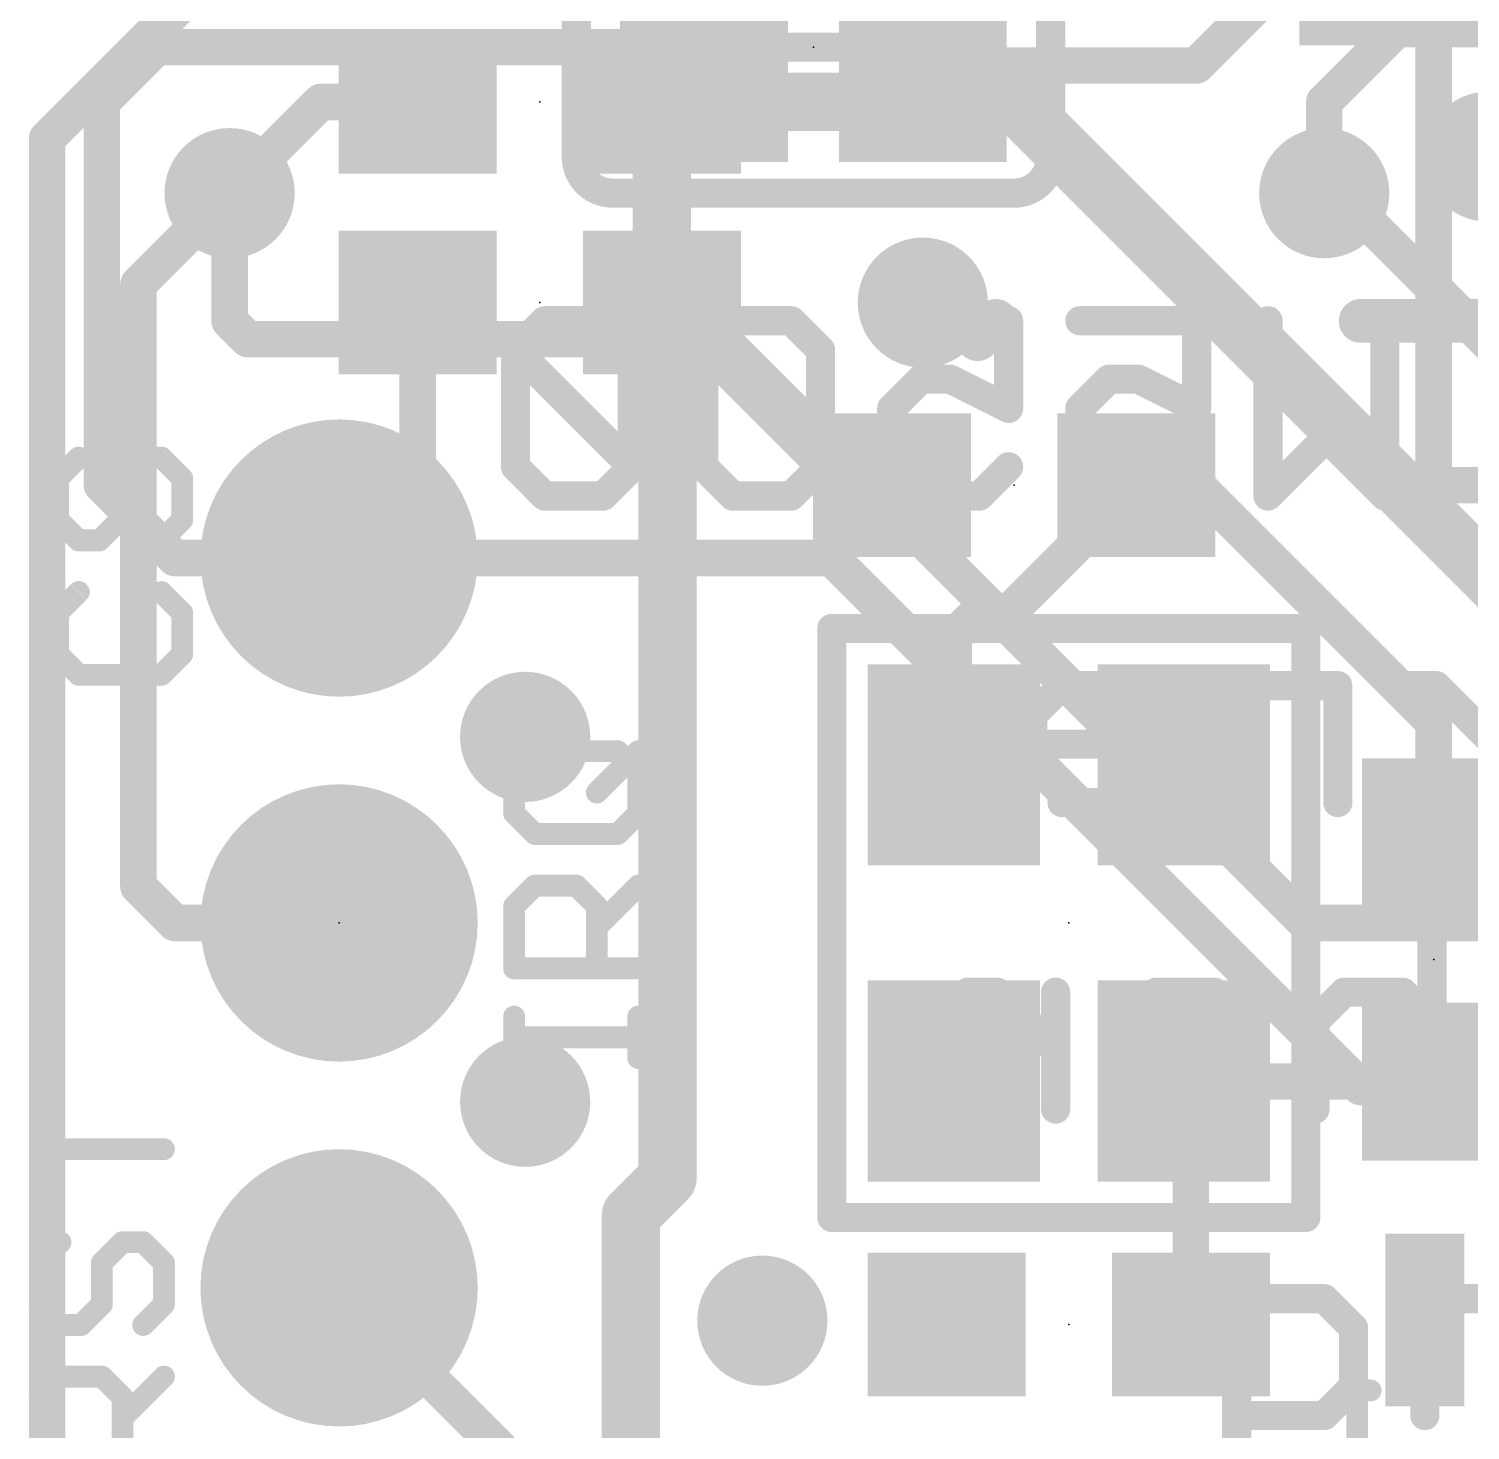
# Model space of a CAD drawing. Extents: x -7.1 to 67.6, y -9 to 27.6.
# Drawn here: x 0.38 to 10.41, y 7.9 to 17.65 of the extents above; entities that cross this region are included whole.
import ezdxf

# ---------------------------------------------------------------- set-up
doc = ezdxf.new("R2010")
doc.units = 0
for name, color, linetype in [('1', 12, 'CONTINUOUS'), ('16', 132, 'CONTINUOUS'), ('17', 110, 'CONTINUOUS'), ('18', 110, 'CONTINUOUS'), ('21', 40, 'CONTINUOUS'), ('22', 6, 'CONTINUOUS'), ('23', 53, 'CONTINUOUS'), ('24', 53, 'CONTINUOUS')]:
    doc.layers.add(name, color=color, linetype=linetype)

# ---------------------------------------------------------------- blocks, each defined once
blk = doc.blocks.new('RECT')
blk.add_solid([(-0.5, -0.5), (0.5, -0.5), (-0.5, 0.5), (0.5, 0.5)])
blk = doc.blocks.new('ROUNDP')
at = {"const_width": 0.5}
blk.add_lwpolyline([(0, -0.25, 1), (0, 0.25, 1), (0, -0.25)], format="xyb", dxfattribs=at)
blk = doc.blocks.new('ROUNDV')
at = {"const_width": 0.5}
blk.add_lwpolyline([(0, -0.25, 1), (0, 0.25, 1), (0, -0.25)], format="xyb", dxfattribs=at)

msp = doc.modelspace()

# ---------------------------------------------------------------- linework, layer by layer
at = {"layer": '1'}
for points, const_width in [([(10.16, 22.86), (10.16, 14.478)], 0.254), ([(0.508, 16.891), (1.651, 18.034)], 0.254), ([(2.413, 17.145), (1.778, 16.51)], 0.254), ([(3.087, 17.145), (2.413, 17.145)], 0.254), ([(7.239, 17.145), (4.787, 17.145)], 0.4064), ([(4.787, 15.748), (4.787, 17.145)], 0.4064), ([(7.239, 17.145), (10.922, 13.462)], 0.4064), ([(0.508, 6.985), (0.508, 16.891)], 0.254), ([(1.778, 16.51), (2.032, 16.764)], 0.254), ([(1.143, 15.875), (1.778, 16.51)], 0.254), ([(9.525, 16.51), (9.398, 16.51)], 0.254), ([(9.4996, 16.51), (9.398, 16.51)], 0.254), ([(12.8296, 13.18), (9.4996, 16.51)], 0.254), ([(1.143, 11.684), (1.143, 15.875)], 0.254), ([(3.087, 15.748), (3.087, 14.517)], 0.254), ([(4.826, 15.709), (4.787, 15.748)], 0.4064), ([(4.826, 9.652), (4.826, 15.709)], 0.4064), ([(3.087, 14.517), (2.54, 13.97)], 0.254), ([(7.2, 13.589), (8.089, 14.478)], 0.254), ([(8.509, 14.478), (8.089, 14.478)], 0.254), ([(10.16, 12.827), (8.509, 14.478)], 0.254), ([(10.16, 14.478), (13.97, 14.478)], 0.254), ([(6.82, 13.424), (6.985, 13.589)], 0.254), ([(6.985, 13.589), (7.2, 13.589)], 0.254), ([(6.82, 12.53), (6.82, 13.424)], 0.254), ([(10.16, 12.026), (10.16, 12.827)], 0.254), ([(10.506, 11.68), (10.16, 12.026)], 0.254), ([(1.397, 11.43), (1.143, 11.684)], 0.254), ([(13.58, 11.68), (10.506, 11.68)], 0.254), ([(2.54, 11.43), (1.397, 11.43)], 0.254), ([(11.014, 11.18), (10.16, 10.326)], 0.254), ([(8.47, 10.28), (8.42, 10.33)], 0.254), ([(8.42, 10.33), (8.42, 10.198)], 0.254), ([(8.42, 10.198), (8.548, 10.326)], 0.254), ([(10.16, 10.326), (8.548, 10.326)], 0.254), ([(8.47, 8.636), (8.47, 10.28)], 0.254), ([(4.572, 9.398), (4.826, 9.652)], 0.4064), ([(4.572, 6.35), (4.572, 9.398)], 0.4064)]:
    msp.add_lwpolyline(points, dxfattribs=dict(at, const_width=const_width))
for points, const_width in [([(2.413, 17.2085, 1), (2.413, 17.0815)], 0.127), ([(2.4579, 17.1001, 1), (2.3681, 17.1899)], 0.127), ([(3.087, 17.0815, 1), (3.087, 17.2085)], 0.127), ([(4.787, 17.2466, 1), (4.787, 17.0434)], 0.2032), ([(4.8886, 17.145, 1), (4.6854, 17.145)], 0.2032), ([(7.3108, 17.2168, 1), (7.1672, 17.0732)], 0.2032), ([(7.239, 17.0434, 1), (7.239, 17.2466)], 0.2032), ([(0.5715, 16.891, 1), (0.4445, 16.891)], 0.127), ([(0.4631, 16.9359, 1), (0.5529, 16.8461)], 0.127), ([(2.0769, 16.7191, 1), (1.9871, 16.8089)], 0.127), ([(1.7331, 16.5549, 1), (1.8229, 16.4651)], 0.127), ([(1.7331, 16.5549, 1), (1.8229, 16.4651)], 0.127), ([(1.8229, 16.4651, 1), (1.7331, 16.5549)], 0.127), ([(9.398, 16.5735, 1), (9.398, 16.4465)], 0.127), ([(9.398, 16.5735, 1), (9.398, 16.4465)], 0.127), ([(9.5445, 16.5549, 1), (9.4547, 16.4651)], 0.127), ([(9.4996, 16.4465, 1), (9.4996, 16.5735)], 0.127), ([(9.525, 16.4465, 1), (9.525, 16.5735)], 0.127), ([(1.2065, 15.875, 1), (1.0795, 15.875)], 0.127), ([(1.0981, 15.9199, 1), (1.1879, 15.8301)], 0.127), ([(3.1505, 15.748, 1), (3.0235, 15.748)], 0.127), ([(4.8588, 15.8198, 1), (4.7152, 15.6762)], 0.2032), ([(4.9276, 15.709, 1), (4.7244, 15.709)], 0.2032), ([(4.7542, 15.6372, 1), (4.8978, 15.7808)], 0.2032), ([(4.6854, 15.748, 1), (4.8886, 15.748)], 0.2032), ([(3.0235, 14.517, 1), (3.1505, 14.517)], 0.127), ([(3.1319, 14.4721, 1), (3.0421, 14.5619)], 0.127), ([(8.089, 14.5415, 1), (8.089, 14.4145)], 0.127), ([(8.1339, 14.4331, 1), (8.0441, 14.5229)], 0.127), ([(8.5539, 14.5229, 1), (8.4641, 14.4331)], 0.127), ([(8.509, 14.4145, 1), (8.509, 14.5415)], 0.127), ([(10.16, 14.5415, 1), (10.16, 14.4145)], 0.127), ([(10.0965, 14.478, 1), (10.2235, 14.478)], 0.127), ([(2.4951, 14.0149, 1), (2.5849, 13.9251)], 0.127), ([(6.985, 13.6525, 1), (6.985, 13.5255)], 0.127), ([(7.0299, 13.5441, 1), (6.9401, 13.6339)], 0.127), ([(7.1551, 13.6339, 1), (7.2449, 13.5441)], 0.127), ([(7.2, 13.5255, 1), (7.2, 13.6525)], 0.127), ([(6.8835, 13.424, 1), (6.7565, 13.424)], 0.127), ([(6.7751, 13.4689, 1), (6.8649, 13.3791)], 0.127), ([(10.2235, 12.827, 1), (10.0965, 12.827)], 0.127), ([(10.1151, 12.7821, 1), (10.2049, 12.8719)], 0.127), ([(6.7565, 12.53, 1), (6.8835, 12.53)], 0.127), ([(10.2049, 12.0709, 1), (10.1151, 11.9811)], 0.127), ([(10.0965, 12.026, 1), (10.2235, 12.026)], 0.127), ([(1.1879, 11.7289, 1), (1.0981, 11.6391)], 0.127), ([(1.0795, 11.684, 1), (1.2065, 11.684)], 0.127), ([(10.506, 11.7435, 1), (10.506, 11.6165)], 0.127), ([(10.4611, 11.6351, 1), (10.5509, 11.7249)], 0.127), ([(1.397, 11.4935, 1), (1.397, 11.3665)], 0.127), ([(2.54, 11.3665, 1), (2.54, 11.4935)], 0.127), ([(1.3521, 11.3851, 1), (1.4419, 11.4749)], 0.127), ([(8.4649, 10.3749, 1), (8.3751, 10.2851)], 0.127), ([(8.4835, 10.33, 1), (8.3565, 10.33)], 0.127), ([(8.548, 10.3895, 1), (8.548, 10.2625)], 0.127), ([(8.5929, 10.2811, 1), (8.5031, 10.3709)], 0.127), ([(10.16, 10.2625, 1), (10.16, 10.3895)], 0.127), ([(8.5335, 10.28, 1), (8.4065, 10.28)], 0.127), ([(8.4251, 10.2351, 1), (8.5149, 10.3249)], 0.127), ([(10.1151, 10.3709, 1), (10.2049, 10.2811)], 0.127), ([(8.3751, 10.2429, 1), (8.4649, 10.1531)], 0.127), ([(8.3565, 10.198, 1), (8.4835, 10.198)], 0.127), ([(4.8978, 9.5802, 1), (4.7542, 9.7238)], 0.2032), ([(4.7244, 9.652, 1), (4.9276, 9.652)], 0.2032), ([(4.6736, 9.398, 1), (4.4704, 9.398)], 0.2032), ([(4.5002, 9.4698, 1), (4.6438, 9.3262)], 0.2032), ([(8.4065, 8.636, 1), (8.5335, 8.636)], 0.127)]:
    msp.add_lwpolyline(points, format="xyb", dxfattribs=dict(at, const_width=const_width))
at = {"layer": '16'}
for points, const_width in [([(10.16, 22.86), (10.16, 14.478)], 0.254), ([(9.271, 18.161), (8.509, 17.399)], 0.254), ([(9.906, 17.653), (9.398, 17.145)], 0.254), ([(9.906, 17.653), (38.227, 17.653)], 0.254), ([(1.27, 17.526), (0.889, 17.145)], 0.254), ([(5.08, 17.526), (1.27, 17.526)], 0.254), ([(6.731, 17.399), (6.604, 17.526)], 0.254), ([(8.509, 17.399), (6.731, 17.399)], 0.254), ([(0.889, 17.145), (0.889, 14.478)], 0.254), ([(9.398, 17.145), (9.398, 16.51)], 0.254), ([(1.778, 15.621), (1.778, 16.51)], 0.254), ([(6.985, 15.494), (7.112, 15.621)], 0.3048), ([(10.668, 15.621), (9.652, 15.621)], 0.3048), ([(1.905, 15.494), (1.778, 15.621)], 0.254), ([(5.207, 15.494), (1.905, 15.494)], 0.254), ([(9.271, 11.43), (5.207, 15.494)], 0.254), ([(0.889, 14.478), (1.397, 13.97)], 0.254), ([(10.16, 14.478), (13.97, 14.478)], 0.254), ([(1.397, 13.97), (2.54, 13.97)], 0.254), ([(2.54, 13.97), (5.969, 13.97)], 0.254), ([(5.969, 13.97), (9.652, 10.287)], 0.254), ([(13.462, 11.43), (9.271, 11.43)], 0.254), ([(9.652, 10.287), (11.684, 10.287)], 0.254), ([(5.334, 6.096), (2.54, 8.89)], 0.254)]:
    msp.add_lwpolyline(points, dxfattribs=dict(at, const_width=const_width))
for points, const_width in [([(9.906, 17.7165, 1), (9.906, 17.5895)], 0.127), ([(9.9509, 17.6081, 1), (9.8611, 17.6979)], 0.127), ([(1.27, 17.5895, 1), (1.27, 17.4625)], 0.127), ([(1.3149, 17.4811, 1), (1.2251, 17.5709)], 0.127), ([(5.08, 17.4625, 1), (5.08, 17.5895)], 0.127), ([(6.6489, 17.5709, 1), (6.5591, 17.4811)], 0.127), ([(6.731, 17.4625, 1), (6.731, 17.3355)], 0.127), ([(6.6861, 17.3541, 1), (6.7759, 17.4439)], 0.127), ([(8.4641, 17.4439, 1), (8.5539, 17.3541)], 0.127), ([(8.509, 17.3355, 1), (8.509, 17.4625)], 0.127), ([(0.9525, 17.145, 1), (0.8255, 17.145)], 0.127), ([(9.4615, 17.145, 1), (9.3345, 17.145)], 0.127), ([(0.8441, 17.1899, 1), (0.9339, 17.1001)], 0.127), ([(9.3531, 17.1899, 1), (9.4429, 17.1001)], 0.127), ([(1.8415, 16.51, 1), (1.7145, 16.51)], 0.127), ([(9.3345, 16.51, 1), (9.4615, 16.51)], 0.127), ([(7.1659, 15.5671, 1), (7.0581, 15.6749)], 0.1524), ([(9.652, 15.6972, 1), (9.652, 15.5448)], 0.1524), ([(1.8229, 15.6659, 1), (1.7331, 15.5761)], 0.127), ([(1.7145, 15.621, 1), (1.8415, 15.621)], 0.127), ([(1.905, 15.5575, 1), (1.905, 15.4305)], 0.127), ([(1.8601, 15.4491, 1), (1.9499, 15.5389)], 0.127), ([(5.2519, 15.5389, 1), (5.1621, 15.4491)], 0.127), ([(5.207, 15.4305, 1), (5.207, 15.5575)], 0.127), ([(6.9311, 15.5479, 1), (7.0389, 15.4401)], 0.1524), ([(0.9339, 14.5229, 1), (0.8441, 14.4331)], 0.127), ([(10.16, 14.5415, 1), (10.16, 14.4145)], 0.127), ([(0.8255, 14.478, 1), (0.9525, 14.478)], 0.127), ([(10.0965, 14.478, 1), (10.2235, 14.478)], 0.127), ([(1.397, 14.0335, 1), (1.397, 13.9065)], 0.127), ([(1.3521, 13.9251, 1), (1.4419, 14.0149)], 0.127), ([(2.54, 14.0335, 1), (2.54, 13.9065)], 0.127), ([(2.54, 13.9065, 1), (2.54, 14.0335)], 0.127), ([(6.0139, 14.0149, 1), (5.9241, 13.9251)], 0.127), ([(5.969, 13.9065, 1), (5.969, 14.0335)], 0.127), ([(9.271, 11.4935, 1), (9.271, 11.3665)], 0.127), ([(9.2261, 11.3851, 1), (9.3159, 11.4749)], 0.127), ([(9.652, 10.3505, 1), (9.652, 10.2235)], 0.127), ([(9.6071, 10.2421, 1), (9.6969, 10.3319)], 0.127), ([(2.5849, 8.9349, 1), (2.4951, 8.8451)], 0.127)]:
    msp.add_lwpolyline(points, format="xyb", dxfattribs=dict(at, const_width=const_width))
at = {"layer": '21'}
for points, const_width in [([(0.7275, 14.6689), (0.5835, 14.5249)], 0.1524), ([(1.0156, 14.5249), (1.1597, 14.6689)], 0.1524), ([(1.1597, 14.6689), (1.3037, 14.6689)], 0.1524), ([(1.3037, 14.6689), (1.4478, 14.5249)], 0.1524), ([(0.5835, 14.5249), (0.5835, 14.2368)], 0.1524), ([(1.0156, 14.2368), (1.0156, 14.5249)], 0.1524), ([(1.4478, 14.5249), (1.4478, 14.2368)], 0.1524), ([(0.5835, 14.2368), (0.7275, 14.0927)], 0.1524), ([(0.8716, 14.0927), (1.0156, 14.2368)], 0.1524), ([(1.4478, 14.2368), (1.3037, 14.0927)], 0.1524), ([(0.7275, 14.0927), (0.8716, 14.0927)], 0.1524), ([(0.7275, 13.7334), (0.5835, 13.5894)], 0.1524), ([(1.4478, 13.5894), (1.3037, 13.7334)], 0.1524), ([(0.5835, 13.5894), (0.5835, 13.3013)], 0.1524), ([(1.4478, 13.3013), (1.4478, 13.5894)], 0.1524), ([(5.97, 9.38), (5.97, 13.48)], 0.2032), ([(5.97, 13.48), (9.27, 13.48)], 0.2032), ([(9.27, 9.38), (9.27, 13.48)], 0.2032), ([(0.5835, 13.3013), (0.7275, 13.1572)], 0.1524), ([(1.3037, 13.1572), (1.4478, 13.3013)], 0.1524), ([(0.7275, 13.1572), (1.3037, 13.1572)], 0.1524), ([(3.7585, 12.4816), (3.9025, 12.6256)], 0.1524), ([(3.9025, 12.6256), (4.4787, 12.6256)], 0.1524), ([(4.3347, 12.3375), (4.6228, 12.6256)], 0.1524), ([(4.4787, 12.6256), (4.6228, 12.4816)], 0.1524), ([(3.7585, 12.1935), (3.7585, 12.4816)], 0.1524), ([(4.6228, 12.4816), (4.6228, 12.1935)], 0.1524), ([(3.9025, 12.0494), (3.7585, 12.1935)], 0.1524), ([(4.6228, 12.1935), (4.4787, 12.0494)], 0.1524), ([(4.4787, 12.0494), (3.9025, 12.0494)], 0.1524), ([(3.7585, 11.546), (3.9025, 11.6901)], 0.1524), ([(3.9025, 11.6901), (4.1906, 11.6901)], 0.1524), ([(4.1906, 11.6901), (4.3347, 11.546)], 0.1524), ([(4.3347, 11.402), (4.6228, 11.6901)], 0.1524), ([(3.7585, 11.1139), (3.7585, 11.546)], 0.1524), ([(4.3347, 11.546), (4.3347, 11.1139)], 0.1524), ([(4.6228, 11.1139), (3.7585, 11.1139)], 0.1524), ([(3.7585, 10.4902), (3.7585, 10.7783)], 0.1524), ([(4.6228, 10.4902), (4.6228, 10.7783)], 0.1524), ([(4.6228, 10.6343), (3.7585, 10.6343)], 0.1524), ([(0.4565, 9.5672), (0.4565, 10.1435)], 0.1524), ([(1.3208, 9.8553), (0.4565, 9.8553)], 0.1524), ([(5.97, 9.38), (9.27, 9.38)], 0.2032), ([(0.6005, 9.2079), (0.4565, 9.0639)], 0.1524), ([(0.8886, 9.0639), (1.0327, 9.2079)], 0.1524), ([(1.0327, 9.2079), (1.1767, 9.2079)], 0.1524), ([(1.1767, 9.2079), (1.3208, 9.0639)], 0.1524), ([(0.4565, 9.0639), (0.4565, 8.7758)], 0.1524), ([(0.8886, 8.7758), (0.8886, 9.0639)], 0.1524), ([(1.3208, 9.0639), (1.3208, 8.7758)], 0.1524), ([(0.4565, 8.7758), (0.6005, 8.6317)], 0.1524), ([(0.7446, 8.6317), (0.8886, 8.7758)], 0.1524), ([(1.3208, 8.7758), (1.1767, 8.6317)], 0.1524), ([(0.6005, 8.6317), (0.7446, 8.6317)], 0.1524), ([(0.4565, 8.1284), (0.6005, 8.2724)], 0.1524), ([(0.6005, 8.2724), (0.8886, 8.2724)], 0.1524), ([(0.8886, 8.2724), (1.0327, 8.1284)], 0.1524), ([(1.0327, 7.9843), (1.3208, 8.2724)], 0.1524), ([(9.627, 6.556), (9.627, 8.176)], 0.1524), ([(9.627, 8.176), (9.721, 8.176)], 0.1524), ([(0.4565, 7.6962), (0.4565, 8.1284)], 0.1524), ([(1.0327, 8.1284), (1.0327, 7.6962)], 0.1524)]:
    msp.add_lwpolyline(points, dxfattribs=dict(at, const_width=const_width))
for points, const_width in [([(0.7545, 14.642, 1), (0.7006, 14.6959)], 0.0762), ([(1.1597, 14.707, 1), (1.1597, 14.6308)], 0.0762), ([(1.1866, 14.642, 1), (1.1327, 14.6959)], 0.0762), ([(1.3307, 14.6959, 1), (1.2768, 14.642)], 0.0762), ([(1.3037, 14.6308, 1), (1.3037, 14.707)], 0.0762), ([(0.5565, 14.5518, 1), (0.6104, 14.4979)], 0.0762), ([(0.6216, 14.5249, 1), (0.5454, 14.5249)], 0.0762), ([(1.0537, 14.5249, 1), (0.9775, 14.5249)], 0.0762), ([(0.9887, 14.5518, 1), (1.0426, 14.4979)], 0.0762), ([(1.4859, 14.5249, 1), (1.4097, 14.5249)], 0.0762), ([(1.4209, 14.4979, 1), (1.4747, 14.5518)], 0.0762), ([(0.6104, 14.2637, 1), (0.5565, 14.2098)], 0.0762), ([(0.5454, 14.2368, 1), (0.6216, 14.2368)], 0.0762), ([(0.9775, 14.2368, 1), (1.0537, 14.2368)], 0.0762), ([(1.0426, 14.2098, 1), (0.9887, 14.2637)], 0.0762), ([(1.4097, 14.2368, 1), (1.4859, 14.2368)], 0.0762), ([(1.4747, 14.2098, 1), (1.4209, 14.2637)], 0.0762), ([(0.7275, 14.1308, 1), (0.7275, 14.0546)], 0.0762), ([(0.7006, 14.0658, 1), (0.7545, 14.1197)], 0.0762), ([(0.8446, 14.1197, 1), (0.8985, 14.0658)], 0.0762), ([(0.8716, 14.0546, 1), (0.8716, 14.1308)], 0.0762), ([(1.2768, 14.1197, 1), (1.3307, 14.0658)], 0.0762), ([(0.7545, 13.7065, 1), (0.7006, 13.7604)], 0.0762), ([(1.3307, 13.7604, 1), (1.2768, 13.7065)], 0.0762), ([(0.5565, 13.6163, 1), (0.6104, 13.5624)], 0.0762), ([(0.6216, 13.5894, 1), (0.5454, 13.5894)], 0.0762), ([(1.4859, 13.5894, 1), (1.4097, 13.5894)], 0.0762), ([(1.4209, 13.5624, 1), (1.4747, 13.6163)], 0.0762), ([(6.0208, 13.48, 1), (5.9192, 13.48)], 0.1016), ([(5.97, 13.5308, 1), (5.97, 13.4292)], 0.1016), ([(9.3208, 13.48, 1), (9.2192, 13.48)], 0.1016), ([(9.27, 13.4292, 1), (9.27, 13.5308)], 0.1016), ([(0.6104, 13.3282, 1), (0.5565, 13.2743)], 0.0762), ([(1.4747, 13.2743, 1), (1.4209, 13.3282)], 0.0762), ([(0.5454, 13.3013, 1), (0.6216, 13.3013)], 0.0762), ([(1.4097, 13.3013, 1), (1.4859, 13.3013)], 0.0762), ([(0.7275, 13.1953, 1), (0.7275, 13.1191)], 0.0762), ([(0.7006, 13.1303, 1), (0.7545, 13.1841)], 0.0762), ([(1.2768, 13.1841, 1), (1.3307, 13.1303)], 0.0762), ([(1.3037, 13.1191, 1), (1.3037, 13.1953)], 0.0762), ([(3.9025, 12.6637, 1), (3.9025, 12.5875)], 0.0762), ([(3.9295, 12.5987, 1), (3.8756, 12.6526)], 0.0762), ([(4.5057, 12.6526, 1), (4.4518, 12.5987)], 0.0762), ([(4.4787, 12.5875, 1), (4.4787, 12.6637)], 0.0762), ([(4.6497, 12.5987, 1), (4.5959, 12.6526)], 0.0762), ([(3.7315, 12.5085, 1), (3.7854, 12.4546)], 0.0762), ([(3.7966, 12.4816, 1), (3.7204, 12.4816)], 0.0762), ([(4.6609, 12.4816, 1), (4.5847, 12.4816)], 0.0762), ([(4.5959, 12.4546, 1), (4.6497, 12.5085)], 0.0762), ([(4.3077, 12.3645, 1), (4.3616, 12.3106)], 0.0762), ([(3.7854, 12.2204, 1), (3.7315, 12.1665)], 0.0762), ([(4.6497, 12.1665, 1), (4.5959, 12.2204)], 0.0762), ([(3.7204, 12.1935, 1), (3.7966, 12.1935)], 0.0762), ([(4.5847, 12.1935, 1), (4.6609, 12.1935)], 0.0762), ([(3.9025, 12.0875, 1), (3.9025, 12.0113)], 0.0762), ([(3.8756, 12.0225, 1), (3.9295, 12.0763)], 0.0762), ([(4.4518, 12.0763, 1), (4.5057, 12.0225)], 0.0762), ([(4.4787, 12.0113, 1), (4.4787, 12.0875)], 0.0762), ([(3.9025, 11.7282, 1), (3.9025, 11.652)], 0.0762), ([(3.9295, 11.6632, 1), (3.8756, 11.717)], 0.0762), ([(4.2176, 11.717, 1), (4.1637, 11.6632)], 0.0762), ([(4.1906, 11.652, 1), (4.1906, 11.7282)], 0.0762), ([(4.6497, 11.6632, 1), (4.5959, 11.717)], 0.0762), ([(3.7315, 11.573, 1), (3.7854, 11.5191)], 0.0762), ([(3.7966, 11.546, 1), (3.7204, 11.546)], 0.0762), ([(4.3728, 11.546, 1), (4.2966, 11.546)], 0.0762), ([(4.3077, 11.5191, 1), (4.3616, 11.573)], 0.0762), ([(4.3077, 11.4289, 1), (4.3616, 11.375)], 0.0762), ([(3.7585, 11.152, 1), (3.7585, 11.0758)], 0.0762), ([(3.7204, 11.1139, 1), (3.7966, 11.1139)], 0.0762), ([(4.2966, 11.1139, 1), (4.3728, 11.1139)], 0.0762), ([(4.6228, 11.0758, 1), (4.6228, 11.152)], 0.0762), ([(3.7966, 10.7783, 1), (3.7204, 10.7783)], 0.0762), ([(4.6609, 10.7783, 1), (4.5847, 10.7783)], 0.0762), ([(3.7585, 10.6724, 1), (3.7585, 10.5962)], 0.0762), ([(4.6228, 10.5962, 1), (4.6228, 10.6724)], 0.0762), ([(3.7204, 10.4902, 1), (3.7966, 10.4902)], 0.0762), ([(4.5847, 10.4902, 1), (4.6609, 10.4902)], 0.0762), ([(0.4946, 10.1435, 1), (0.4184, 10.1435)], 0.0762), ([(0.4565, 9.8934, 1), (0.4565, 9.8172)], 0.0762), ([(1.3208, 9.8172, 1), (1.3208, 9.8934)], 0.0762), ([(0.4184, 9.5672, 1), (0.4946, 9.5672)], 0.0762), ([(5.97, 9.4308, 1), (5.97, 9.3292)], 0.1016), ([(9.27, 9.3292, 1), (9.27, 9.4308)], 0.1016), ([(5.9192, 9.38, 1), (6.0208, 9.38)], 0.1016), ([(9.2192, 9.38, 1), (9.3208, 9.38)], 0.1016), ([(0.6275, 9.181, 1), (0.5736, 9.2349)], 0.0762), ([(1.0327, 9.246, 1), (1.0327, 9.1698)], 0.0762), ([(1.0596, 9.181, 1), (1.0057, 9.2349)], 0.0762), ([(1.2037, 9.2349, 1), (1.1498, 9.181)], 0.0762), ([(1.1767, 9.1698, 1), (1.1767, 9.246)], 0.0762), ([(0.4946, 9.0639, 1), (0.4184, 9.0639)], 0.0762), ([(0.9267, 9.0639, 1), (0.8505, 9.0639)], 0.0762), ([(1.3589, 9.0639, 1), (1.2827, 9.0639)], 0.0762), ([(0.4295, 9.0908, 1), (0.4834, 9.0369)], 0.0762), ([(0.8617, 9.0908, 1), (0.9156, 9.0369)], 0.0762), ([(1.2939, 9.0369, 1), (1.3477, 9.0908)], 0.0762), ([(0.4834, 8.8027, 1), (0.4295, 8.7488)], 0.0762), ([(0.9156, 8.7488, 1), (0.8617, 8.8027)], 0.0762), ([(1.3477, 8.7488, 1), (1.2939, 8.8027)], 0.0762), ([(0.4184, 8.7758, 1), (0.4946, 8.7758)], 0.0762), ([(0.8505, 8.7758, 1), (0.9267, 8.7758)], 0.0762), ([(1.2827, 8.7758, 1), (1.3589, 8.7758)], 0.0762), ([(0.6005, 8.6698, 1), (0.6005, 8.5936)], 0.0762), ([(0.5736, 8.6048, 1), (0.6275, 8.6587)], 0.0762), ([(0.7176, 8.6587, 1), (0.7715, 8.6048)], 0.0762), ([(0.7446, 8.5936, 1), (0.7446, 8.6698)], 0.0762), ([(1.1498, 8.6587, 1), (1.2037, 8.6048)], 0.0762), ([(0.6005, 8.3105, 1), (0.6005, 8.2343)], 0.0762), ([(0.6275, 8.2455, 1), (0.5736, 8.2994)], 0.0762), ([(0.9156, 8.2994, 1), (0.8617, 8.2455)], 0.0762), ([(0.8886, 8.2343, 1), (0.8886, 8.3105)], 0.0762), ([(1.3477, 8.2455, 1), (1.2939, 8.2994)], 0.0762), ([(9.6651, 8.176, 1), (9.5889, 8.176)], 0.0762), ([(9.627, 8.2141, 1), (9.627, 8.1379)], 0.0762), ([(9.721, 8.1379, 1), (9.721, 8.2141)], 0.0762), ([(0.4295, 8.1553, 1), (0.4834, 8.1014)], 0.0762), ([(0.4946, 8.1284, 1), (0.4184, 8.1284)], 0.0762), ([(1.0708, 8.1284, 1), (0.9946, 8.1284)], 0.0762), ([(1.0057, 8.1014, 1), (1.0596, 8.1553)], 0.0762), ([(1.0057, 8.0113, 1), (1.0596, 7.9574)], 0.0762)]:
    msp.add_lwpolyline(points, format="xyb", dxfattribs=dict(at, const_width=const_width))
at = {"layer": '22', "const_width": 0.2032}
for points in [[(4.191, 18.288), (4.191, 16.764)], [(7.493, 18.288), (7.493, 16.764)], [(4.445, 16.51), (7.239, 16.51)], [(3.9712, 15.622), (3.7679, 15.4187)], [(4.378, 15.622), (3.9712, 15.622)], [(4.5814, 15.4187), (4.378, 15.622)], [(5.281, 15.622), (5.0776, 15.4187)], [(5.6877, 15.622), (5.281, 15.622)], [(5.8911, 15.4187), (5.6877, 15.622)], [(6.3873, 15.622), (7.2008, 15.622)], [(7.2008, 15.622), (7.2008, 15.0119)], [(7.697, 15.622), (8.5105, 15.622)], [(8.5105, 15.622), (8.5105, 15.0119)], [(9.0068, 14.4018), (9.0068, 15.622)], [(9.8203, 15.622), (9.8203, 14.4018)], [(3.7679, 15.4187), (3.7679, 14.6052)], [(4.5814, 14.6052), (3.7679, 15.4187)], [(4.5814, 14.6052), (4.5814, 15.4187)], [(5.0776, 15.4187), (5.0776, 14.6052)], [(5.8911, 14.6052), (5.0776, 15.4187)], [(5.8911, 14.6052), (5.8911, 15.4187)], [(6.5907, 15.2153), (6.3873, 15.0119)], [(6.7941, 15.2153), (6.5907, 15.2153)], [(7.2008, 15.0119), (6.7941, 15.2153)], [(7.9004, 15.2153), (7.697, 15.0119)], [(8.1038, 15.2153), (7.9004, 15.2153)], [(8.5105, 15.0119), (8.1038, 15.2153)], [(6.3873, 15.0119), (6.3873, 14.6052)], [(7.697, 15.0119), (7.697, 14.6052)], [(9.4135, 14.8085), (9.0068, 14.4018)], [(9.8203, 14.4018), (9.4135, 14.8085)], [(3.7679, 14.6052), (3.9712, 14.4018)], [(4.378, 14.4018), (4.5814, 14.6052)], [(5.0776, 14.6052), (5.281, 14.4018)], [(5.6877, 14.4018), (5.8911, 14.6052)], [(6.3873, 14.6052), (6.5907, 14.4018)], [(6.9974, 14.4018), (7.2008, 14.6052)], [(7.697, 14.6052), (7.9004, 14.4018)], [(8.3072, 14.4018), (8.5105, 14.6052)], [(3.9712, 14.4018), (4.378, 14.4018)], [(5.281, 14.4018), (5.6877, 14.4018)], [(6.5907, 14.4018), (6.9974, 14.4018)], [(7.9004, 14.4018), (8.3072, 14.4018)], [(6.67, 13.2851), (6.67, 12.4716)], [(6.8734, 13.0817), (6.4666, 13.0817)], [(7.573, 13.0817), (7.3696, 12.8783)], [(7.9797, 13.0817), (7.573, 13.0817)], [(8.1831, 12.8783), (7.9797, 13.0817)], [(8.8827, 13.0817), (8.6793, 12.8783)], [(9.4928, 13.0817), (8.8827, 13.0817)], [(9.4928, 12.2682), (9.4928, 13.0817)], [(10.1775, 13.0817), (9.9741, 13.0817)], [(10.5843, 12.6749), (10.1775, 13.0817)], [(7.3696, 12.8783), (7.3696, 12.6749)], [(8.1831, 12.4716), (8.1831, 12.8783)], [(8.6793, 12.8783), (8.6793, 12.2682)], [(7.3696, 12.6749), (8.1831, 12.6749)], [(6.67, 12.4716), (6.4666, 12.2682)], [(7.9797, 12.2682), (8.1831, 12.4716)], [(7.573, 12.2682), (7.9797, 12.2682)], [(10.1477, 11.3548), (10.1477, 10.1346)], [(7.1215, 10.9481), (6.9181, 10.9481)], [(7.5282, 10.5413), (7.1215, 10.9481)], [(7.5282, 10.1346), (7.5282, 10.9481)], [(8.2278, 10.9481), (8.0245, 10.7447)], [(8.6346, 10.9481), (8.2278, 10.9481)], [(8.838, 10.7447), (8.6346, 10.9481)], [(9.5376, 10.9481), (9.3342, 10.7447)], [(9.9443, 10.9481), (9.5376, 10.9481)], [(10.1477, 10.7447), (9.9443, 10.9481)], [(8.0245, 10.7447), (8.0245, 10.5413)], [(8.838, 10.338), (8.838, 10.7447)], [(9.3342, 10.7447), (9.3342, 10.1346)], [(8.0245, 10.5413), (8.838, 10.5413)], [(8.6346, 10.1346), (8.838, 10.338)], [(8.2278, 10.1346), (8.6346, 10.1346)], [(8.7885, 7.7976), (8.7885, 8.8145)], [(8.7885, 8.8145), (9.3986, 8.8145)], [(9.3986, 8.8145), (9.602, 8.6111)], [(10.3016, 8.8145), (10.0982, 8.6111)], [(10.9117, 8.8145), (10.3016, 8.8145)], [(9.602, 8.6111), (9.602, 8.2044)], [(10.0982, 8.6111), (10.0982, 8.001)], [(9.602, 8.2044), (9.3986, 8.001)], [(9.3986, 8.001), (8.7885, 8.001)]]:
    msp.add_lwpolyline(points, dxfattribs=at)
at = {"layer": '22'}
for points, const_width in [([(4.191, 16.764, 0.4142), (4.445, 16.51)], 0.2032), ([(4.2418, 16.764, 1), (4.1402, 16.764)], 0.1016), ([(7.239, 16.51, 0.4142), (7.493, 16.764)], 0.2032), ([(7.5438, 16.764, 1), (7.4422, 16.764)], 0.1016), ([(4.1402, 16.764, 1), (4.2418, 16.764)], 0.1016), ([(7.4422, 16.764, 1), (7.5438, 16.764)], 0.1016), ([(4.445, 16.5608, 1), (4.445, 16.4592)], 0.1016), ([(4.445, 16.4592, 1), (4.445, 16.5608)], 0.1016), ([(7.239, 16.5608, 1), (7.239, 16.4592)], 0.1016), ([(7.239, 16.4592, 1), (7.239, 16.5608)], 0.1016), ([(3.9712, 15.6728, 1), (3.9712, 15.5712)], 0.1016), ([(4.0072, 15.5861, 1), (3.9353, 15.658)], 0.1016), ([(4.4139, 15.658, 1), (4.3421, 15.5861)], 0.1016), ([(4.378, 15.5712, 1), (4.378, 15.6728)], 0.1016), ([(5.281, 15.6728, 1), (5.281, 15.5712)], 0.1016), ([(5.3169, 15.5861, 1), (5.245, 15.658)], 0.1016), ([(5.7236, 15.658, 1), (5.6518, 15.5861)], 0.1016), ([(5.6877, 15.5712, 1), (5.6877, 15.6728)], 0.1016), ([(6.3873, 15.6728, 1), (6.3873, 15.5712)], 0.1016), ([(7.2516, 15.622, 1), (7.15, 15.622)], 0.1016), ([(7.2008, 15.5712, 1), (7.2008, 15.6728)], 0.1016), ([(7.697, 15.6728, 1), (7.697, 15.5712)], 0.1016), ([(8.5613, 15.622, 1), (8.4597, 15.622)], 0.1016), ([(8.5105, 15.5712, 1), (8.5105, 15.6728)], 0.1016), ([(9.0576, 15.622, 1), (8.956, 15.622)], 0.1016), ([(9.8711, 15.622, 1), (9.7695, 15.622)], 0.1016), ([(3.8038, 15.4546, 1), (3.7319, 15.3827)], 0.1016), ([(3.7319, 15.4546, 1), (3.8038, 15.3827)], 0.1016), ([(3.8187, 15.4187, 1), (3.7171, 15.4187)], 0.1016), ([(4.6322, 15.4187, 1), (4.5306, 15.4187)], 0.1016), ([(4.5454, 15.3827, 1), (4.6173, 15.4546)], 0.1016), ([(5.1284, 15.4187, 1), (5.0268, 15.4187)], 0.1016), ([(5.1135, 15.4546, 1), (5.0417, 15.3827)], 0.1016), ([(5.0417, 15.4546, 1), (5.1135, 15.3827)], 0.1016), ([(5.9419, 15.4187, 1), (5.8403, 15.4187)], 0.1016), ([(5.8552, 15.3827, 1), (5.927, 15.4546)], 0.1016), ([(6.5907, 15.2661, 1), (6.5907, 15.1645)], 0.1016), ([(6.6266, 15.1794, 1), (6.5548, 15.2512)], 0.1016), ([(6.8168, 15.2607, 1), (6.7713, 15.1699)], 0.1016), ([(6.7941, 15.1645, 1), (6.7941, 15.2661)], 0.1016), ([(7.9004, 15.2661, 1), (7.9004, 15.1645)], 0.1016), ([(7.9363, 15.1794, 1), (7.8645, 15.2512)], 0.1016), ([(8.1265, 15.2607, 1), (8.0811, 15.1699)], 0.1016), ([(8.1038, 15.1645, 1), (8.1038, 15.2661)], 0.1016), ([(6.4381, 15.0119, 1), (6.3365, 15.0119)], 0.1016), ([(6.3514, 15.0478, 1), (6.4232, 14.976)], 0.1016), ([(7.15, 15.0119, 1), (7.2516, 15.0119)], 0.1016), ([(7.1781, 14.9665, 1), (7.2235, 15.0574)], 0.1016), ([(7.7478, 15.0119, 1), (7.6462, 15.0119)], 0.1016), ([(7.6611, 15.0478, 1), (7.733, 14.976)], 0.1016), ([(8.4597, 15.0119, 1), (8.5613, 15.0119)], 0.1016), ([(8.4878, 14.9665, 1), (8.5333, 15.0574)], 0.1016), ([(9.4494, 14.8445, 1), (9.3776, 14.7726)], 0.1016), ([(9.4494, 14.7726, 1), (9.3776, 14.8445)], 0.1016), ([(3.8038, 14.6411, 1), (3.7319, 14.5693)], 0.1016), ([(3.7171, 14.6052, 1), (3.8187, 14.6052)], 0.1016), ([(4.5306, 14.6052, 1), (4.6322, 14.6052)], 0.1016), ([(4.6173, 14.5693, 1), (4.5454, 14.6411)], 0.1016), ([(4.5454, 14.5693, 1), (4.6173, 14.6411)], 0.1016), ([(5.1135, 14.6411, 1), (5.0417, 14.5693)], 0.1016), ([(5.0268, 14.6052, 1), (5.1284, 14.6052)], 0.1016), ([(5.8403, 14.6052, 1), (5.9419, 14.6052)], 0.1016), ([(5.927, 14.5693, 1), (5.8552, 14.6411)], 0.1016), ([(5.8552, 14.5693, 1), (5.927, 14.6411)], 0.1016), ([(6.4232, 14.6411, 1), (6.3514, 14.5693)], 0.1016), ([(6.3365, 14.6052, 1), (6.4381, 14.6052)], 0.1016), ([(7.2367, 14.5693, 1), (7.1649, 14.6411)], 0.1016), ([(7.733, 14.6411, 1), (7.6611, 14.5693)], 0.1016), ([(7.6462, 14.6052, 1), (7.7478, 14.6052)], 0.1016), ([(8.5465, 14.5693, 1), (8.4746, 14.6411)], 0.1016), ([(3.9712, 14.4526, 1), (3.9712, 14.351)], 0.1016), ([(3.9353, 14.3659, 1), (4.0072, 14.4377)], 0.1016), ([(4.3421, 14.4377, 1), (4.4139, 14.3659)], 0.1016), ([(4.378, 14.351, 1), (4.378, 14.4526)], 0.1016), ([(5.281, 14.4526, 1), (5.281, 14.351)], 0.1016), ([(5.245, 14.3659, 1), (5.3169, 14.4377)], 0.1016), ([(5.6518, 14.4377, 1), (5.7236, 14.3659)], 0.1016), ([(5.6877, 14.351, 1), (5.6877, 14.4526)], 0.1016), ([(6.5907, 14.4526, 1), (6.5907, 14.351)], 0.1016), ([(6.5548, 14.3659, 1), (6.6266, 14.4377)], 0.1016), ([(6.9615, 14.4377, 1), (7.0334, 14.3659)], 0.1016), ([(6.9974, 14.351, 1), (6.9974, 14.4526)], 0.1016), ([(7.9004, 14.4526, 1), (7.9004, 14.351)], 0.1016), ([(7.8645, 14.3659, 1), (7.9363, 14.4377)], 0.1016), ([(8.2712, 14.4377, 1), (8.3431, 14.3659)], 0.1016), ([(8.3072, 14.351, 1), (8.3072, 14.4526)], 0.1016), ([(8.9708, 14.4377, 1), (9.0427, 14.3659)], 0.1016), ([(8.956, 14.4018, 1), (9.0576, 14.4018)], 0.1016), ([(9.7695, 14.4018, 1), (9.8711, 14.4018)], 0.1016), ([(9.7843, 14.3659, 1), (9.8562, 14.4377)], 0.1016), ([(6.7208, 13.2851, 1), (6.6192, 13.2851)], 0.1016), ([(6.4666, 13.1325, 1), (6.4666, 13.0309)], 0.1016), ([(6.8734, 13.0309, 1), (6.8734, 13.1325)], 0.1016), ([(7.573, 13.1325, 1), (7.573, 13.0309)], 0.1016), ([(7.6089, 13.0458, 1), (7.5371, 13.1176)], 0.1016), ([(8.0157, 13.1176, 1), (7.9438, 13.0458)], 0.1016), ([(7.9797, 13.0309, 1), (7.9797, 13.1325)], 0.1016), ([(8.8827, 13.1325, 1), (8.8827, 13.0309)], 0.1016), ([(8.9186, 13.0458, 1), (8.8468, 13.1176)], 0.1016), ([(9.5436, 13.0817, 1), (9.442, 13.0817)], 0.1016), ([(9.4928, 13.0309, 1), (9.4928, 13.1325)], 0.1016), ([(9.9741, 13.1325, 1), (9.9741, 13.0309)], 0.1016), ([(10.2134, 13.1176, 1), (10.1416, 13.0458)], 0.1016), ([(10.1775, 13.0309, 1), (10.1775, 13.1325)], 0.1016), ([(7.4204, 12.8783, 1), (7.3188, 12.8783)], 0.1016), ([(7.3337, 12.9142, 1), (7.4055, 12.8424)], 0.1016), ([(8.2339, 12.8783, 1), (8.1323, 12.8783)], 0.1016), ([(8.1472, 12.8424, 1), (8.219, 12.9142)], 0.1016), ([(8.7301, 12.8783, 1), (8.6285, 12.8783)], 0.1016), ([(8.6434, 12.9142, 1), (8.7153, 12.8424)], 0.1016), ([(7.3696, 12.7257, 1), (7.3696, 12.6241)], 0.1016), ([(8.1831, 12.6241, 1), (8.1831, 12.7257)], 0.1016), ([(7.3188, 12.6749, 1), (7.4204, 12.6749)], 0.1016), ([(6.7059, 12.4357, 1), (6.6341, 12.5075)], 0.1016), ([(8.219, 12.4357, 1), (8.1472, 12.5075)], 0.1016), ([(6.6192, 12.4716, 1), (6.7208, 12.4716)], 0.1016), ([(8.1323, 12.4716, 1), (8.2339, 12.4716)], 0.1016), ([(6.4307, 12.3041, 1), (6.5026, 12.2323)], 0.1016), ([(7.573, 12.319, 1), (7.573, 12.2174)], 0.1016), ([(7.9438, 12.3041, 1), (8.0157, 12.2323)], 0.1016), ([(7.9797, 12.2174, 1), (7.9797, 12.319)], 0.1016), ([(8.6285, 12.2682, 1), (8.7301, 12.2682)], 0.1016), ([(9.442, 12.2682, 1), (9.5436, 12.2682)], 0.1016), ([(10.1985, 11.3548, 1), (10.0969, 11.3548)], 0.1016), ([(6.9181, 10.9989, 1), (6.9181, 10.8973)], 0.1016), ([(7.1574, 10.984, 1), (7.0856, 10.9122)], 0.1016), ([(7.1215, 10.8973, 1), (7.1215, 10.9989)], 0.1016), ([(7.579, 10.9481, 1), (7.4774, 10.9481)], 0.1016), ([(8.2278, 10.9989, 1), (8.2278, 10.8973)], 0.1016), ([(8.2638, 10.9122, 1), (8.1919, 10.984)], 0.1016), ([(8.6705, 10.984, 1), (8.5987, 10.9122)], 0.1016), ([(8.6346, 10.8973, 1), (8.6346, 10.9989)], 0.1016), ([(9.5376, 10.9989, 1), (9.5376, 10.8973)], 0.1016), ([(9.5735, 10.9122, 1), (9.5017, 10.984)], 0.1016), ([(9.9802, 10.984, 1), (9.9084, 10.9122)], 0.1016), ([(9.9443, 10.8973, 1), (9.9443, 10.9989)], 0.1016), ([(8.0753, 10.7447, 1), (7.9737, 10.7447)], 0.1016), ([(8.8888, 10.7447, 1), (8.7872, 10.7447)], 0.1016), ([(9.385, 10.7447, 1), (9.2834, 10.7447)], 0.1016), ([(7.9886, 10.7806, 1), (8.0604, 10.7088)], 0.1016), ([(8.802, 10.7088, 1), (8.8739, 10.7806)], 0.1016), ([(9.2983, 10.7806, 1), (9.3701, 10.7088)], 0.1016), ([(10.1118, 10.7088, 1), (10.1836, 10.7806)], 0.1016), ([(8.0245, 10.5921, 1), (8.0245, 10.4905)], 0.1016), ([(8.838, 10.4905, 1), (8.838, 10.5921)], 0.1016), ([(7.4923, 10.5054, 1), (7.5642, 10.5773)], 0.1016), ([(7.9737, 10.5413, 1), (8.0753, 10.5413)], 0.1016), ([(8.8739, 10.3021, 1), (8.802, 10.3739)], 0.1016), ([(8.7872, 10.338, 1), (8.8888, 10.338)], 0.1016), ([(8.2278, 10.1854, 1), (8.2278, 10.0838)], 0.1016), ([(8.6346, 10.0838, 1), (8.6346, 10.1854)], 0.1016), ([(7.4774, 10.1346, 1), (7.579, 10.1346)], 0.1016), ([(8.5987, 10.1705, 1), (8.6705, 10.0987)], 0.1016), ([(9.2834, 10.1346, 1), (9.385, 10.1346)], 0.1016), ([(10.0969, 10.1346, 1), (10.1985, 10.1346)], 0.1016), ([(8.8393, 8.8145, 1), (8.7377, 8.8145)], 0.1016), ([(8.7885, 8.8653, 1), (8.7885, 8.7637)], 0.1016), ([(9.4345, 8.8504, 1), (9.3627, 8.7786)], 0.1016), ([(9.3986, 8.7637, 1), (9.3986, 8.8653)], 0.1016), ([(10.3016, 8.8653, 1), (10.3016, 8.7637)], 0.1016), ([(10.3375, 8.7786, 1), (10.2657, 8.8504)], 0.1016), ([(9.6528, 8.6111, 1), (9.5512, 8.6111)], 0.1016), ([(9.566, 8.5752, 1), (9.6379, 8.647)], 0.1016), ([(10.149, 8.6111, 1), (10.0474, 8.6111)], 0.1016), ([(10.0623, 8.647, 1), (10.1341, 8.5752)], 0.1016), ([(9.5512, 8.2044, 1), (9.6528, 8.2044)], 0.1016), ([(9.6379, 8.1685, 1), (9.566, 8.2403)], 0.1016), ([(8.7885, 8.0518, 1), (8.7885, 7.9502)], 0.1016), ([(9.3627, 8.0369, 1), (9.4345, 7.9651)], 0.1016), ([(9.3986, 7.9502, 1), (9.3986, 8.0518)], 0.1016), ([(10.0474, 8.001, 1), (10.149, 8.001)], 0.1016)]:
    msp.add_lwpolyline(points, format="xyb", dxfattribs=dict(at, const_width=const_width))
at = {"layer": '23'}
for p in [(3.937, 17.145), (3.937, 15.748), (7.239, 14.478), (2.54, 11.43), (7.62, 11.43), (10.16, 11.176), (7.62, 8.636)]:
    msp.add_point(p, dxfattribs=at)
at = {"layer": '24'}
msp.add_point((5.842, 17.526), dxfattribs=at)

# ---------------------------------------------------------------- block references
at = {"layer": '1', "xscale": 1.24, "yscale": 1.5}
msp.add_blockref('RECT', (9.845, 18.288), dxfattribs=at)
at = {"layer": '1', "xscale": 1.1}
for p in [(3.087, 17.145), (4.787, 17.145), (3.087, 15.748), (4.787, 15.748)]:
    msp.add_blockref('RECT', p, dxfattribs=at)
for p, rotation in [((6.389, 14.478), 180), ((8.089, 14.478), 180), ((10.16, 12.026), 90), ((10.16, 10.326), 90), ((6.77, 8.636), 180), ((8.47, 8.636), 180)]:
    msp.add_blockref('RECT', p, dxfattribs=dict(at, rotation=rotation))
at = {"layer": '1', "yscale": 1.2}
for p, xscale, rotation in [((6.82, 12.53), 1.4, 90), ((8.42, 12.53), 1.4, 90), ((6.82, 10.33), 1.4, 90), ((8.42, 10.33), 1.4, 90), ((10.099, 8.666), 0.55, 180)]:
    msp.add_blockref('RECT', p, dxfattribs=dict(at, xscale=xscale, rotation=rotation))
at = {"layer": '16'}
for p, xscale, yscale in [((5.08, 17.526), 1.1684, 1.6002), ((6.604, 17.526), 1.1684, 1.6002), ((5.842, 17.526), 0.635, 0.2032)]:
    msp.add_blockref('RECT', p, dxfattribs=dict(at, xscale=xscale, yscale=yscale))
at = {"layer": '17', "xscale": 1.9304, "yscale": 1.9304}
for p in [(2.54, 13.97), (2.54, 13.97), (2.54, 11.43), (2.54, 11.43), (2.54, 8.89), (2.54, 8.89)]:
    msp.add_blockref('ROUNDP', p, dxfattribs=at)
at = {"layer": '18', "xscale": 0.9064, "yscale": 0.9064}
for p in [(10.541, 16.764), (10.541, 16.764), (1.778, 16.51), (1.778, 16.51), (9.398, 16.51), (9.398, 16.51), (6.604, 15.748), (6.604, 15.748), (3.8354, 12.7254), (3.8354, 12.7254), (3.8354, 10.1854), (3.8354, 10.1854), (5.4864, 8.6614), (5.4864, 8.6614)]:
    msp.add_blockref('ROUNDV', p, dxfattribs=at)

doc.saveas('drawing.dxf')
